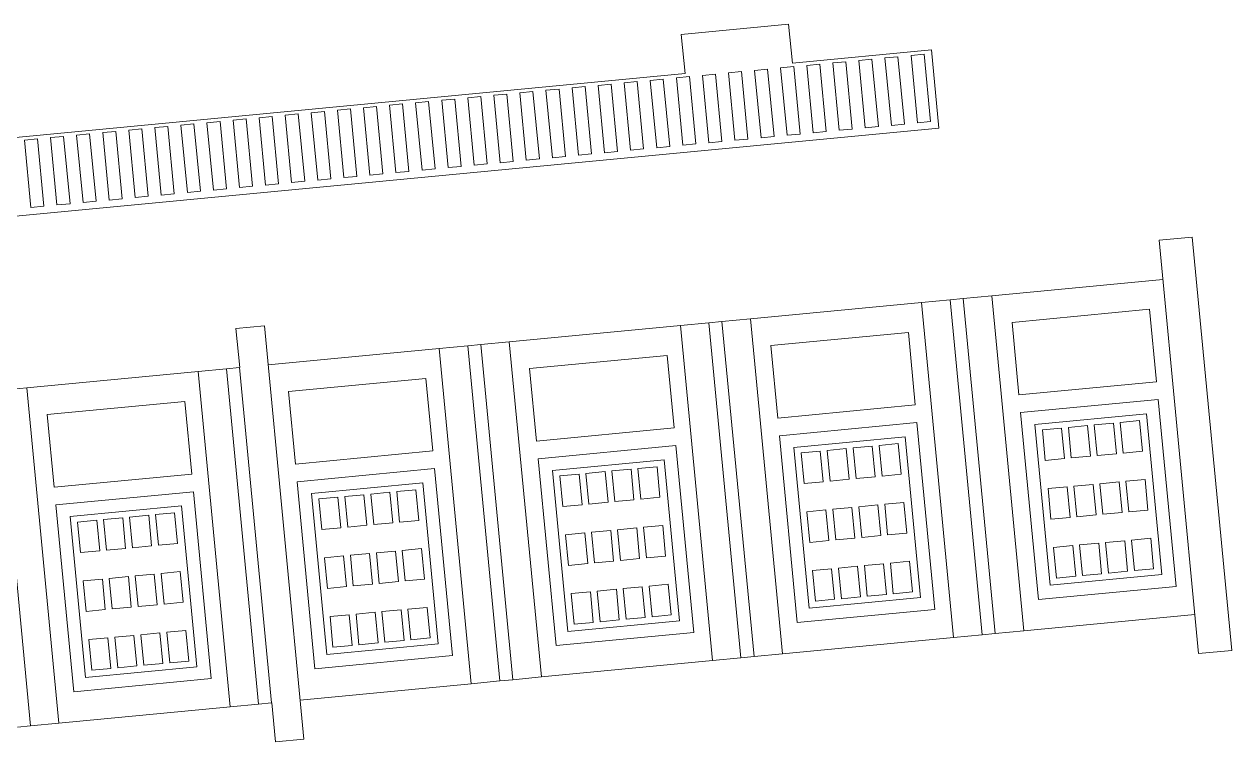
# Model space of a CAD drawing. Header units: millimetres. Extents: x -356 to 984, y -1262 to 367.
# Drawn here: x -183 to -90.8, y -952.1 to -897.3 of the extents above; entities that cross this region are included whole.
import ezdxf

# ---------------------------------------------------------------- set-up
doc = ezdxf.new("R2010")
doc.units = ezdxf.units.MM

msp = doc.modelspace()

# ---------------------------------------------------------------- linework, layer by layer
at = {"color": 7, "linetype": 'Continuous', "lineweight": 15}
for p, q in [((-132.8, -898.044), (-124.606, -897.262)), ((-132.8, -898.044), (-132.515, -901.03)), ((-124.606, -897.262), (-124.321, -900.248)), ((-124.321, -900.248), (-113.699, -899.234)), ((-119.241, -900.034), (-118.245, -899.939)), ((-118.245, -899.939), (-117.754, -905.085)), ((-117.25, -899.844), (-116.254, -899.749)), ((-116.759, -904.99), (-117.25, -899.844)), ((-116.254, -899.749), (-115.763, -904.895)), ((-115.259, -899.654), (-114.263, -899.559)), ((-114.768, -904.8), (-115.259, -899.654)), ((-114.263, -899.559), (-113.772, -904.705)), ((-113.129, -905.207), (-113.699, -899.234)), ((-129.196, -900.984), (-128.2, -900.889)), ((-128.2, -900.889), (-127.709, -906.035)), ((-127.205, -900.794), (-126.209, -900.699)), ((-126.713, -905.94), (-127.205, -900.794)), ((-126.209, -900.699), (-125.718, -905.845)), ((-125.214, -900.604), (-124.218, -900.509)), ((-124.722, -905.75), (-125.214, -900.604)), ((-124.218, -900.509), (-123.727, -905.655)), ((-123.223, -900.414), (-122.227, -900.319)), ((-122.731, -905.56), (-123.223, -900.414)), ((-122.227, -900.319), (-121.736, -905.465)), ((-121.232, -900.224), (-120.236, -900.129)), ((-120.741, -905.37), (-121.232, -900.224)), ((-120.236, -900.129), (-119.745, -905.275)), ((-118.75, -905.18), (-119.241, -900.034)), ((-212.903, -908.705), (-132.515, -901.03)), ((-137.159, -901.745), (-136.164, -901.65)), ((-136.668, -906.89), (-137.159, -901.745)), ((-136.164, -901.65), (-135.673, -906.795)), ((-135.168, -901.555), (-134.173, -901.46)), ((-134.677, -906.7), (-135.168, -901.555)), ((-134.173, -901.46), (-133.682, -906.605)), ((-133.178, -901.365), (-132.182, -901.269)), ((-132.686, -906.51), (-133.178, -901.365)), ((-132.182, -901.269), (-131.691, -906.415)), ((-131.186, -901.174), (-130.191, -901.079)), ((-130.695, -906.32), (-131.186, -901.174)), ((-130.191, -901.079), (-129.7, -906.225)), ((-128.704, -906.13), (-129.196, -900.984)), ((-147.114, -902.695), (-146.119, -902.6)), ((-146.623, -907.841), (-147.114, -902.695)), ((-146.119, -902.6), (-145.627, -907.746)), ((-145.123, -902.505), (-144.128, -902.41)), ((-144.632, -907.651), (-145.123, -902.505)), ((-144.128, -902.41), (-143.636, -907.556)), ((-143.132, -902.315), (-142.137, -902.22)), ((-142.641, -907.46), (-143.132, -902.315)), ((-142.137, -902.22), (-141.646, -907.365)), ((-141.141, -902.125), (-140.146, -902.03)), ((-140.65, -907.27), (-141.141, -902.125)), ((-140.146, -902.03), (-139.655, -907.175)), ((-139.15, -901.935), (-138.155, -901.84)), ((-138.659, -907.08), (-139.15, -901.935)), ((-138.155, -901.84), (-137.664, -906.985)), ((-157.069, -903.645), (-156.073, -903.55)), ((-156.578, -908.791), (-157.069, -903.645)), ((-156.073, -903.55), (-155.582, -908.696)), ((-155.078, -903.455), (-154.082, -903.36)), ((-154.587, -908.601), (-155.078, -903.455)), ((-154.082, -903.36), (-153.591, -908.506)), ((-153.087, -903.265), (-152.092, -903.17)), ((-152.596, -908.411), (-153.087, -903.265)), ((-152.092, -903.17), (-151.6, -908.316)), ((-151.096, -903.075), (-150.1, -902.98)), ((-150.605, -908.221), (-151.096, -903.075)), ((-150.1, -902.98), (-149.609, -908.126)), ((-149.105, -902.885), (-148.11, -902.79)), ((-148.614, -908.031), (-149.105, -902.885)), ((-148.11, -902.79), (-147.618, -907.936)), ((-167.024, -904.596), (-166.028, -904.501)), ((-166.532, -909.741), (-167.024, -904.596)), ((-166.028, -904.501), (-165.537, -909.646)), ((-165.033, -904.406), (-164.037, -904.31)), ((-164.541, -909.551), (-165.033, -904.406)), ((-164.037, -904.31), (-163.546, -909.456)), ((-163.042, -904.215), (-162.046, -904.12)), ((-162.55, -909.361), (-163.042, -904.215)), ((-162.046, -904.12), (-161.555, -909.266)), ((-161.051, -904.025), (-160.055, -903.93)), ((-160.56, -909.171), (-161.051, -904.025)), ((-160.055, -903.93), (-159.564, -909.076)), ((-159.06, -903.835), (-158.064, -903.74)), ((-158.569, -908.981), (-159.06, -903.835)), ((-158.064, -903.74), (-157.573, -908.886)), ((-304.547, -923.48), (-113.129, -905.207)), ((-176.978, -905.546), (-175.983, -905.451)), ((-175.983, -905.451), (-175.492, -910.597)), ((-174.987, -905.356), (-173.992, -905.261)), ((-174.496, -910.501), (-174.987, -905.356)), ((-173.992, -905.261), (-173.501, -910.406)), ((-172.996, -905.166), (-172.001, -905.071)), ((-172.505, -910.311), (-172.996, -905.166)), ((-172.001, -905.071), (-171.51, -910.216)), ((-171.005, -904.976), (-170.01, -904.881)), ((-170.514, -910.121), (-171.005, -904.976)), ((-170.01, -904.881), (-169.519, -910.026)), ((-169.015, -904.786), (-168.019, -904.691)), ((-168.523, -909.931), (-169.015, -904.786)), ((-168.019, -904.691), (-167.528, -909.836)), ((-121.736, -905.465), (-122.731, -905.56)), ((-119.745, -905.275), (-120.741, -905.37)), ((-117.754, -905.085), (-118.75, -905.18)), ((-115.763, -904.895), (-116.759, -904.99)), ((-113.772, -904.705), (-114.768, -904.8)), ((-182.951, -906.116), (-181.956, -906.021)), ((-182.46, -911.262), (-182.951, -906.116)), ((-181.956, -906.021), (-181.464, -911.167)), ((-180.96, -905.926), (-179.965, -905.831)), ((-180.469, -911.072), (-180.96, -905.926)), ((-179.965, -905.831), (-179.474, -910.977)), ((-178.969, -905.736), (-177.974, -905.641)), ((-178.478, -910.882), (-178.969, -905.736)), ((-177.974, -905.641), (-177.483, -910.787)), ((-176.487, -910.692), (-176.978, -905.546)), ((-131.691, -906.415), (-132.686, -906.51)), ((-129.7, -906.225), (-130.695, -906.32)), ((-127.709, -906.035), (-128.704, -906.13)), ((-125.718, -905.845), (-126.713, -905.94)), ((-123.727, -905.655), (-124.722, -905.75)), ((-141.646, -907.365), (-142.641, -907.46)), ((-139.655, -907.175), (-140.65, -907.27)), ((-137.664, -906.985), (-138.659, -907.08)), ((-135.673, -906.795), (-136.668, -906.89)), ((-133.682, -906.605), (-134.677, -906.7)), ((-149.609, -908.126), (-150.605, -908.221)), ((-147.618, -907.936), (-148.614, -908.031)), ((-145.627, -907.746), (-146.623, -907.841)), ((-143.636, -907.556), (-144.632, -907.651)), ((-159.564, -909.076), (-160.56, -909.171)), ((-157.573, -908.886), (-158.569, -908.981)), ((-155.582, -908.696), (-156.578, -908.791)), ((-153.591, -908.506), (-154.587, -908.601)), ((-151.6, -908.316), (-152.596, -908.411)), ((-169.519, -910.026), (-170.514, -910.121)), ((-167.528, -909.836), (-168.523, -909.931)), ((-165.537, -909.646), (-166.532, -909.741)), ((-163.546, -909.456), (-164.541, -909.551)), ((-161.555, -909.266), (-162.55, -909.361)), ((-179.474, -910.977), (-180.469, -911.072)), ((-177.483, -910.787), (-178.478, -910.882)), ((-175.492, -910.597), (-176.487, -910.692)), ((-173.501, -910.406), (-174.496, -910.501)), ((-171.51, -910.216), (-172.505, -910.311)), ((-181.464, -911.167), (-182.46, -911.262)), ((-96.322, -913.767), (-93.78, -913.524)), ((-96.322, -913.767), (-93.305, -945.338)), ((-90.763, -945.095), (-93.78, -913.524)), ((-109.098, -918.002), (-96.037, -916.753)), ((-114.453, -918.513), (-112.273, -918.305)), ((-112.273, -918.305), (-111.278, -918.21)), ((-109.827, -943.903), (-112.273, -918.305)), ((-111.278, -918.21), (-109.098, -918.002)), ((-111.278, -918.21), (-108.831, -943.808)), ((-106.652, -943.6), (-109.098, -918.002)), ((-127.514, -919.762), (-114.453, -918.513)), ((-114.453, -918.513), (-112.006, -944.112)), ((-107.547, -920.042), (-97.046, -919.039)), ((-97.046, -919.039), (-96.516, -924.579)), ((-145.93, -921.522), (-132.869, -920.273)), ((-132.869, -920.273), (-130.689, -920.065)), ((-132.869, -920.273), (-130.422, -945.872)), ((-130.689, -920.065), (-129.694, -919.97)), ((-128.243, -945.664), (-130.689, -920.065)), ((-129.694, -919.97), (-127.514, -919.762)), ((-129.694, -919.97), (-127.247, -945.568)), ((-125.068, -945.36), (-127.514, -919.762)), ((-107.018, -925.582), (-107.547, -920.042)), ((-166.803, -920.503), (-164.632, -920.295)), ((-166.803, -920.503), (-166.518, -923.489)), ((-161.614, -951.867), (-164.632, -920.295)), ((-125.963, -921.802), (-115.462, -920.799)), ((-115.462, -920.799), (-114.932, -926.339)), ((-164.346, -923.282), (-151.285, -922.034)), ((-151.285, -922.034), (-149.105, -921.825)), ((-151.285, -922.034), (-148.838, -947.632)), ((-149.105, -921.825), (-148.11, -921.73)), ((-146.659, -947.424), (-149.105, -921.825)), ((-148.11, -921.73), (-145.93, -921.522)), ((-148.11, -921.73), (-145.663, -947.328)), ((-143.484, -947.12), (-145.93, -921.522)), ((-125.434, -927.342), (-125.963, -921.802)), ((-144.379, -923.563), (-133.878, -922.559)), ((-133.878, -922.559), (-133.348, -928.099)), ((-182.762, -925.042), (-169.701, -923.794)), ((-169.701, -923.794), (-167.521, -923.585)), ((-169.701, -923.794), (-167.255, -949.392)), ((-167.521, -923.585), (-166.526, -923.49)), ((-165.075, -949.184), (-167.521, -923.585)), ((-166.526, -923.49), (-166.518, -923.489)), ((-166.526, -923.49), (-164.079, -949.089)), ((-143.85, -929.103), (-144.379, -923.563)), ((-162.795, -925.323), (-152.294, -924.319)), ((-152.294, -924.319), (-151.765, -929.859)), ((-96.516, -924.579), (-107.018, -925.582)), ((-184.942, -925.25), (-182.762, -925.042)), ((-184.942, -925.25), (-182.496, -950.849)), ((-180.316, -950.64), (-182.762, -925.042)), ((-162.266, -930.863), (-162.795, -925.323)), ((-181.211, -927.083), (-170.71, -926.079)), ((-170.71, -926.079), (-170.181, -931.619)), ((-114.932, -926.339), (-125.434, -927.342)), ((-106.889, -926.932), (-96.387, -925.928)), ((-96.387, -925.928), (-95.023, -940.201)), ((-180.682, -932.623), (-181.211, -927.083)), ((-105.524, -941.205), (-106.889, -926.932)), ((-105.798, -927.832), (-97.288, -927.019)), ((-99.281, -927.677), (-97.819, -927.538)), ((-97.819, -927.538), (-97.596, -929.877)), ((-97.288, -927.019), (-96.114, -939.301)), ((-133.348, -928.099), (-143.85, -929.103)), ((-125.305, -928.692), (-114.803, -927.688)), ((-114.803, -927.688), (-113.439, -941.961)), ((-104.624, -940.114), (-105.798, -927.832)), ((-105.229, -928.246), (-103.768, -928.106)), ((-105.006, -930.585), (-105.229, -928.246)), ((-103.768, -928.106), (-103.544, -930.445)), ((-103.246, -928.056), (-101.785, -927.917)), ((-103.023, -930.395), (-103.246, -928.056)), ((-101.785, -927.917), (-101.562, -930.256)), ((-101.264, -927.867), (-99.802, -927.727)), ((-101.04, -930.206), (-101.264, -927.867)), ((-99.802, -927.727), (-99.579, -930.066)), ((-99.057, -930.016), (-99.281, -927.677)), ((-143.721, -930.452), (-133.219, -929.449)), ((-133.219, -929.449), (-131.855, -943.722)), ((-123.94, -942.965), (-125.305, -928.692)), ((-124.214, -929.592), (-115.704, -928.779)), ((-119.68, -929.627), (-118.218, -929.487)), ((-118.218, -929.487), (-117.995, -931.826)), ((-117.697, -929.437), (-116.235, -929.298)), ((-117.473, -931.776), (-117.697, -929.437)), ((-116.235, -929.298), (-116.012, -931.637)), ((-115.704, -928.779), (-114.53, -941.061)), ((-151.765, -929.859), (-162.266, -930.863)), ((-123.04, -941.874), (-124.214, -929.592)), ((-123.646, -930.006), (-122.184, -929.866)), ((-123.422, -932.345), (-123.646, -930.006)), ((-122.184, -929.866), (-121.961, -932.205)), ((-121.663, -929.816), (-120.201, -929.677)), ((-121.439, -932.156), (-121.663, -929.816)), ((-120.201, -929.677), (-119.978, -932.016)), ((-119.456, -931.966), (-119.68, -929.627)), ((-101.562, -930.256), (-103.023, -930.395)), ((-99.579, -930.066), (-101.04, -930.206)), ((-97.596, -929.877), (-99.057, -930.016)), ((-162.137, -932.212), (-151.636, -931.209)), ((-151.636, -931.209), (-150.272, -945.482)), ((-142.357, -944.725), (-143.721, -930.452)), ((-142.63, -931.352), (-134.12, -930.539)), ((-138.096, -931.387), (-136.634, -931.247)), ((-136.634, -931.247), (-136.411, -933.586)), ((-136.113, -931.197), (-134.651, -931.058)), ((-135.889, -933.537), (-136.113, -931.197)), ((-134.651, -931.058), (-134.428, -933.397)), ((-134.12, -930.539), (-132.946, -942.821)), ((-103.544, -930.445), (-105.006, -930.585)), ((-170.181, -931.619), (-180.682, -932.623)), ((-160.773, -946.485), (-162.137, -932.212)), ((-141.456, -943.635), (-142.63, -931.352)), ((-142.062, -931.766), (-140.6, -931.626)), ((-141.838, -934.105), (-142.062, -931.766)), ((-140.6, -931.626), (-140.377, -933.965)), ((-140.079, -931.576), (-138.617, -931.437)), ((-139.855, -933.916), (-140.079, -931.576)), ((-138.617, -931.437), (-138.394, -933.776)), ((-137.872, -933.726), (-138.096, -931.387)), ((-121.961, -932.205), (-123.422, -932.345)), ((-119.978, -932.016), (-121.439, -932.156)), ((-117.995, -931.826), (-119.456, -931.966)), ((-116.012, -931.637), (-117.473, -931.776)), ((-100.834, -932.358), (-99.373, -932.219)), ((-99.373, -932.219), (-99.149, -934.558)), ((-98.851, -932.169), (-97.39, -932.029)), ((-98.628, -934.508), (-98.851, -932.169)), ((-97.39, -932.029), (-97.166, -934.368)), ((-180.553, -933.972), (-170.052, -932.969)), ((-170.052, -932.969), (-168.688, -947.242)), ((-161.046, -933.113), (-152.536, -932.299)), ((-159.872, -945.395), (-161.046, -933.113)), ((-156.512, -933.147), (-155.051, -933.007)), ((-156.288, -935.486), (-156.512, -933.147)), ((-155.051, -933.007), (-154.827, -935.346)), ((-154.529, -932.957), (-153.068, -932.818)), ((-154.305, -935.297), (-154.529, -932.957)), ((-153.068, -932.818), (-152.844, -935.157)), ((-152.536, -932.299), (-151.362, -944.581)), ((-104.8, -932.737), (-103.339, -932.598)), ((-104.577, -935.077), (-104.8, -932.737)), ((-103.339, -932.598), (-103.115, -934.937)), ((-102.817, -932.548), (-101.356, -932.408)), ((-102.594, -934.887), (-102.817, -932.548)), ((-101.356, -932.408), (-101.132, -934.747)), ((-100.611, -934.698), (-100.834, -932.358)), ((-179.189, -948.245), (-180.553, -933.972)), ((-179.462, -934.873), (-170.952, -934.059)), ((-170.952, -934.059), (-169.778, -946.341)), ((-160.478, -933.526), (-159.016, -933.386)), ((-160.254, -935.865), (-160.478, -933.526)), ((-159.016, -933.386), (-158.793, -935.725)), ((-158.495, -933.336), (-157.033, -933.197)), ((-158.271, -935.676), (-158.495, -933.336)), ((-157.033, -933.197), (-156.81, -935.536)), ((-140.377, -933.965), (-141.838, -934.105)), ((-138.394, -933.776), (-139.855, -933.916)), ((-136.411, -933.586), (-137.872, -933.726)), ((-134.428, -933.397), (-135.889, -933.537)), ((-119.25, -934.118), (-117.789, -933.979)), ((-117.789, -933.979), (-117.565, -936.318)), ((-117.268, -933.929), (-115.806, -933.789)), ((-117.044, -936.268), (-117.268, -933.929)), ((-115.806, -933.789), (-115.583, -936.129)), ((-178.288, -947.155), (-179.462, -934.873)), ((-176.911, -935.097), (-175.45, -934.957)), ((-175.45, -934.957), (-175.226, -937.296)), ((-174.928, -934.907), (-173.467, -934.767)), ((-174.704, -937.246), (-174.928, -934.907)), ((-173.467, -934.767), (-173.243, -937.107)), ((-172.945, -934.717), (-171.484, -934.578)), ((-172.722, -937.057), (-172.945, -934.717)), ((-171.484, -934.578), (-171.26, -936.917)), ((-123.216, -934.498), (-121.755, -934.358)), ((-122.993, -936.837), (-123.216, -934.498)), ((-121.755, -934.358), (-121.531, -936.697)), ((-121.233, -934.308), (-119.772, -934.168)), ((-121.01, -936.647), (-121.233, -934.308)), ((-119.772, -934.168), (-119.548, -936.508)), ((-119.027, -936.458), (-119.25, -934.118)), ((-103.115, -934.937), (-104.577, -935.077)), ((-101.132, -934.747), (-102.594, -934.887)), ((-99.149, -934.558), (-100.611, -934.698)), ((-97.166, -934.368), (-98.628, -934.508)), ((-178.894, -935.286), (-177.432, -935.146)), ((-178.67, -937.625), (-178.894, -935.286)), ((-177.432, -935.146), (-177.209, -937.486)), ((-176.687, -937.436), (-176.911, -935.097)), ((-158.793, -935.725), (-160.254, -935.865)), ((-156.81, -935.536), (-158.271, -935.676)), ((-154.827, -935.346), (-156.288, -935.486)), ((-152.844, -935.157), (-154.305, -935.297)), ((-139.649, -936.068), (-138.188, -935.928)), ((-138.188, -935.928), (-137.964, -938.268)), ((-137.666, -935.879), (-136.205, -935.739)), ((-137.443, -938.218), (-137.666, -935.879)), ((-136.205, -935.739), (-135.982, -938.078)), ((-135.684, -935.689), (-134.222, -935.549)), ((-135.46, -938.028), (-135.684, -935.689)), ((-134.222, -935.549), (-133.999, -937.889)), ((-141.632, -936.258), (-140.171, -936.118)), ((-141.409, -938.597), (-141.632, -936.258)), ((-140.171, -936.118), (-139.947, -938.457)), ((-139.426, -938.407), (-139.649, -936.068)), ((-121.531, -936.697), (-122.993, -936.837)), ((-119.548, -936.508), (-121.01, -936.647)), ((-117.565, -936.318), (-119.027, -936.458)), ((-115.583, -936.129), (-117.044, -936.268)), ((-100.405, -936.85), (-98.944, -936.71)), ((-100.181, -939.189), (-100.405, -936.85)), ((-98.944, -936.71), (-98.72, -939.05)), ((-98.422, -936.661), (-96.961, -936.521)), ((-98.199, -939), (-98.422, -936.661)), ((-96.961, -936.521), (-96.737, -938.86)), ((-177.209, -937.486), (-178.67, -937.625)), ((-175.226, -937.296), (-176.687, -937.436)), ((-173.243, -937.107), (-174.704, -937.246)), ((-171.26, -936.917), (-172.722, -937.057)), ((-158.065, -937.828), (-156.604, -937.688)), ((-156.604, -937.688), (-156.381, -940.028)), ((-156.083, -937.639), (-154.621, -937.499)), ((-155.859, -939.978), (-156.083, -937.639)), ((-154.621, -937.499), (-154.398, -939.838)), ((-154.1, -937.449), (-152.638, -937.309)), ((-153.876, -939.788), (-154.1, -937.449)), ((-152.638, -937.309), (-152.415, -939.649)), ((-104.371, -937.229), (-102.909, -937.089)), ((-104.147, -939.568), (-104.371, -937.229)), ((-102.909, -937.089), (-102.686, -939.429)), ((-102.388, -937.04), (-100.927, -936.9)), ((-102.164, -939.379), (-102.388, -937.04)), ((-100.927, -936.9), (-100.703, -939.239)), ((-160.048, -938.018), (-158.587, -937.878)), ((-159.825, -940.357), (-160.048, -938.018)), ((-158.587, -937.878), (-158.363, -940.217)), ((-157.842, -940.167), (-158.065, -937.828)), ((-139.947, -938.457), (-141.409, -938.597)), ((-137.964, -938.268), (-139.426, -938.407)), ((-135.982, -938.078), (-137.443, -938.218)), ((-133.999, -937.889), (-135.46, -938.028)), ((-120.804, -938.8), (-119.343, -938.66)), ((-119.343, -938.66), (-119.119, -940.999)), ((-118.821, -938.61), (-117.36, -938.471)), ((-118.598, -940.949), (-118.821, -938.61)), ((-117.36, -938.471), (-117.136, -940.81)), ((-116.838, -938.421), (-115.377, -938.281)), ((-116.615, -940.76), (-116.838, -938.421)), ((-115.377, -938.281), (-115.153, -940.62)), ((-178.465, -939.778), (-177.003, -939.638)), ((-177.003, -939.638), (-176.78, -941.977)), ((-176.482, -939.588), (-175.02, -939.449)), ((-176.258, -941.927), (-176.482, -939.588)), ((-175.02, -939.449), (-174.797, -941.788)), ((-174.499, -939.399), (-173.037, -939.259)), ((-174.275, -941.738), (-174.499, -939.399)), ((-173.037, -939.259), (-172.814, -941.598)), ((-172.516, -939.209), (-171.054, -939.07)), ((-172.292, -941.548), (-172.516, -939.209)), ((-171.054, -939.07), (-170.831, -941.409)), ((-122.787, -938.989), (-121.326, -938.85)), ((-122.563, -941.328), (-122.787, -938.989)), ((-121.326, -938.85), (-121.102, -941.189)), ((-120.58, -941.139), (-120.804, -938.8)), ((-96.114, -939.301), (-104.624, -940.114)), ((-102.686, -939.429), (-104.147, -939.568)), ((-100.703, -939.239), (-102.164, -939.379)), ((-98.72, -939.05), (-100.181, -939.189)), ((-96.737, -938.86), (-98.199, -939)), ((-178.241, -942.117), (-178.465, -939.778)), ((-158.363, -940.217), (-159.825, -940.357)), ((-156.381, -940.028), (-157.842, -940.167)), ((-154.398, -939.838), (-155.859, -939.978)), ((-152.415, -939.649), (-153.876, -939.788)), ((-139.22, -940.56), (-137.759, -940.42)), ((-138.997, -942.899), (-139.22, -940.56)), ((-137.759, -940.42), (-137.535, -942.759)), ((-137.237, -940.37), (-135.776, -940.231)), ((-137.014, -942.709), (-137.237, -940.37)), ((-135.776, -940.231), (-135.552, -942.57)), ((-135.254, -940.181), (-133.793, -940.041)), ((-135.031, -942.52), (-135.254, -940.181)), ((-133.793, -940.041), (-133.569, -942.38)), ((-95.023, -940.201), (-105.524, -941.205)), ((-170.831, -941.409), (-172.292, -941.548)), ((-141.203, -940.749), (-139.742, -940.61)), ((-140.979, -943.088), (-141.203, -940.749)), ((-139.742, -940.61), (-139.518, -942.949)), ((-114.53, -941.061), (-123.04, -941.874)), ((-121.102, -941.189), (-122.563, -941.328)), ((-119.119, -940.999), (-120.58, -941.139)), ((-117.136, -940.81), (-118.598, -940.949)), ((-115.153, -940.62), (-116.615, -940.76)), ((-176.78, -941.977), (-178.241, -942.117)), ((-174.797, -941.788), (-176.258, -941.927)), ((-172.814, -941.598), (-174.275, -941.738)), ((-159.619, -942.509), (-158.158, -942.37)), ((-158.158, -942.37), (-157.934, -944.709)), ((-157.636, -942.32), (-156.175, -942.18)), ((-157.413, -944.659), (-157.636, -942.32)), ((-156.175, -942.18), (-155.951, -944.519)), ((-155.653, -942.13), (-154.192, -941.991)), ((-155.43, -944.47), (-155.653, -942.13)), ((-154.192, -941.991), (-153.968, -944.33)), ((-153.67, -941.941), (-152.209, -941.801)), ((-153.447, -944.28), (-153.67, -941.941)), ((-152.209, -941.801), (-151.985, -944.14)), ((-133.569, -942.38), (-135.031, -942.52)), ((-113.439, -941.961), (-123.94, -942.965)), ((-93.59, -942.352), (-106.652, -943.6)), ((-159.396, -944.849), (-159.619, -942.509)), ((-132.946, -942.821), (-141.456, -943.635)), ((-139.518, -942.949), (-140.979, -943.088)), ((-137.535, -942.759), (-138.997, -942.899)), ((-135.552, -942.57), (-137.014, -942.709)), ((-178.035, -944.269), (-176.574, -944.13)), ((-176.574, -944.13), (-176.35, -946.469)), ((-176.052, -944.08), (-174.591, -943.94)), ((-175.829, -946.419), (-176.052, -944.08)), ((-174.591, -943.94), (-174.367, -946.279)), ((-174.069, -943.89), (-172.608, -943.751)), ((-173.846, -946.23), (-174.069, -943.89)), ((-172.608, -943.751), (-172.384, -946.09)), ((-172.086, -943.701), (-170.625, -943.561)), ((-171.863, -946.04), (-172.086, -943.701)), ((-170.625, -943.561), (-170.401, -945.9)), ((-151.985, -944.14), (-153.447, -944.28)), ((-131.855, -943.722), (-142.357, -944.725)), ((-112.006, -944.112), (-125.068, -945.36)), ((-112.006, -944.112), (-109.827, -943.903)), ((-109.827, -943.903), (-108.831, -943.808)), ((-108.831, -943.808), (-106.652, -943.6)), ((-177.812, -946.609), (-178.035, -944.269)), ((-151.362, -944.581), (-159.872, -945.395)), ((-157.934, -944.709), (-159.396, -944.849)), ((-155.951, -944.519), (-157.413, -944.659)), ((-153.968, -944.33), (-155.43, -944.47)), ((-93.305, -945.338), (-90.763, -945.095)), ((-172.384, -946.09), (-173.846, -946.23)), ((-170.401, -945.9), (-171.863, -946.04)), ((-150.272, -945.482), (-160.773, -946.485)), ((-130.422, -945.872), (-143.484, -947.12)), ((-130.422, -945.872), (-128.243, -945.664)), ((-128.243, -945.664), (-127.247, -945.568)), ((-127.247, -945.568), (-125.068, -945.36)), ((-169.778, -946.341), (-178.288, -947.155)), ((-176.35, -946.469), (-177.812, -946.609)), ((-174.367, -946.279), (-175.829, -946.419)), ((-168.688, -947.242), (-179.189, -948.245)), ((-148.838, -947.632), (-161.9, -948.88)), ((-148.838, -947.632), (-146.659, -947.424)), ((-146.659, -947.424), (-145.663, -947.328)), ((-145.663, -947.328), (-143.484, -947.12)), ((-167.255, -949.392), (-180.316, -950.64)), ((-167.255, -949.392), (-165.075, -949.184)), ((-165.075, -949.184), (-164.079, -949.089)), ((-164.079, -949.089), (-164.071, -949.088)), ((-164.071, -949.088), (-163.786, -952.074)), ((-182.496, -950.849), (-180.316, -950.64)), ((-183.491, -950.944), (-182.496, -950.849)), ((-163.786, -952.074), (-161.614, -951.867))]:
    msp.add_line(p, q, dxfattribs=at)

doc.saveas('drawing.dxf')
